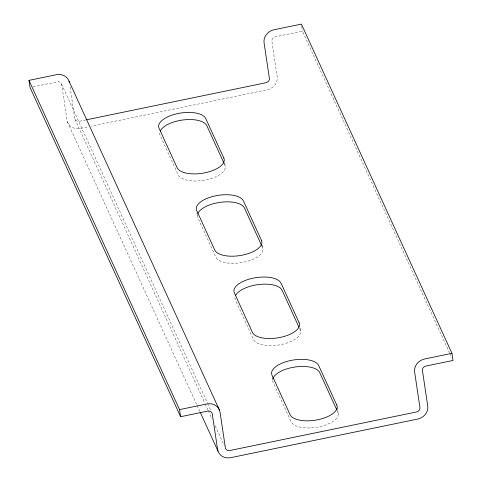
<?xml version="1.0" encoding="UTF-8"?>
<svg xmlns="http://www.w3.org/2000/svg" width="482" height="482" viewBox="0 0 482 482"><rect width="100%" height="100%" fill="white"/><g stroke="black" fill="none" stroke-linecap="round" stroke-linejoin="round"><path stroke-width="0.36" stroke-dasharray="2.41 1.81" d="M32.981 86.868L57.28 81.85A4.001 3.567 -24.6 0 1 61.702 84.603L67.016 120.151A11.996 10.7 -24.6 0 0 80.283 128.405L88.375 126.736M449.586 352.92L302.461 31.209L275.216 36.837A4.001 3.567 -24.6 0 0 271.854 41.193L277.168 76.746A11.996 10.7 -24.6 0 1 267.088 89.827L91.315 126.127M85.838 119.928L79.223 121.295A4.001 3.567 -24.6 0 1 74.794 118.542L69.818 85.218M449.899 353.601L451.773 357.71M224.269 163.838L224.889 165.199A23.998 10.52 -8.5 0 1 206.055 179.9A23.998 10.52 -8.5 0 1 178.189 174.846L160.12 135.34A23.998 10.52 -8.5 0 1 159.693 133.55L159.373 131.417M261.913 246.145L262.533 247.513A23.998 10.52 -8.5 0 1 243.699 262.208A23.998 10.52 -8.5 0 1 215.834 257.153L197.765 217.647A23.998 10.52 -8.5 0 1 197.451 214.611M299.551 328.459L300.178 329.821A23.998 10.52 -8.5 0 1 281.343 344.522A23.998 10.52 -8.5 0 1 253.472 339.467L235.409 299.955A23.998 10.52 -8.5 0 1 234.975 298.171L234.764 296.743M336.882 410.086L337.816 412.128A23.998 10.52 -8.5 0 1 318.982 426.829A23.998 10.52 -8.5 0 1 291.116 421.774L273.047 382.268A23.998 10.52 -8.5 0 1 272.734 379.232M61.551 83.995L207.423 402.964M207.736 403.651L211.176 411.182M74.951 119.15L204.856 403.211M205.169 403.898L207.989 410.055M208.302 410.742L212.056 418.954M215.189 425.799L224.263 445.651M67.468 121.97L196.752 404.657M197.066 405.344L199.879 411.508M301.714 26.233L302.461 31.209M337.292 407.519L338.25 413.918M300.075 328.055L300.605 331.61M262.322 245.031L262.961 249.296M272.191 377.635L272.619 380.479M224.684 162.723L225.323 166.989M196.909 213.014L197.337 215.858"/><path stroke-width="0.72" d="M86.573 119.777L266.028 82.711A4.001 3.567 -24.6 0 0 269.384 78.355L264.07 42.802A11.996 10.7 -24.6 0 1 274.156 29.727L301.395 24.1L451.965 353.336L453.026 360.446L425.787 366.073A4.001 3.567 -24.6 0 0 422.425 370.435L427.739 405.983A11.996 10.7 -24.6 0 1 417.659 419.063L230.854 457.641A11.996 10.7 -24.6 0 1 217.581 449.387L212.267 413.839A4.001 3.567 -24.6 0 0 207.844 411.086L180.605 416.713L30.035 87.477L28.974 80.367L56.213 74.74A11.996 10.7 -24.6 0 1 69.372 82.38M28.974 80.367L179.539 409.604L206.784 403.976A11.996 10.7 -24.6 0 1 220.051 412.231L225.365 447.784A4.001 3.567 -24.6 0 0 229.787 450.531L416.593 411.953A4.001 3.567 -24.6 0 0 419.955 407.591L414.641 372.038A11.996 10.7 -24.6 0 1 424.72 358.963L451.965 353.336M223.955 163.157L206.82 125.694A23.998 10.52 -8.5 0 0 183.769 119.867A23.998 10.52 -8.5 0 0 160.241 131.032M261.599 245.465L244.464 208.001A23.998 10.52 -8.5 0 0 221.413 202.175A23.998 10.52 -8.5 0 0 197.885 213.339M298.93 327.097L282.109 290.309A23.998 10.52 -8.5 0 0 259.057 284.488A23.998 10.52 -8.5 0 0 235.529 295.653M336.575 409.405L319.747 372.622A23.998 10.52 -8.5 0 0 296.008 366.88A23.998 10.52 -8.5 0 0 272.914 378.599M69.028 81.181L219.599 410.417M200.193 412.188L218.039 451.206M179.539 409.604L180.605 416.713M223.829 158.09L205.76 118.584A23.998 10.52 -8.5 0 0 177.894 113.529A23.998 10.52 -8.5 0 0 159.06 128.23L177.129 167.736A23.998 10.52 -8.5 0 0 204.995 172.791A23.998 10.52 -8.5 0 0 223.829 158.09M261.473 240.398L243.404 200.892A23.998 10.52 -8.5 0 0 215.532 195.837A23.998 10.52 -8.5 0 0 196.704 210.538L214.767 250.044A23.998 10.52 -8.5 0 0 242.639 255.099A23.998 10.52 -8.5 0 0 261.473 240.398M299.111 322.711L281.042 283.199A23.998 10.52 -8.5 0 0 253.177 278.144A23.998 10.52 -8.5 0 0 234.342 292.845L252.411 332.357A23.998 10.52 -8.5 0 0 280.277 337.412A23.998 10.52 -8.5 0 0 299.111 322.711M336.755 405.019L318.686 365.513A23.998 10.52 -8.5 0 0 290.821 360.458A23.998 10.52 -8.5 0 0 271.987 375.159L290.056 414.665A23.998 10.52 -8.5 0 0 317.921 419.72A23.998 10.52 -8.5 0 0 336.755 405.019"/></g></svg>
